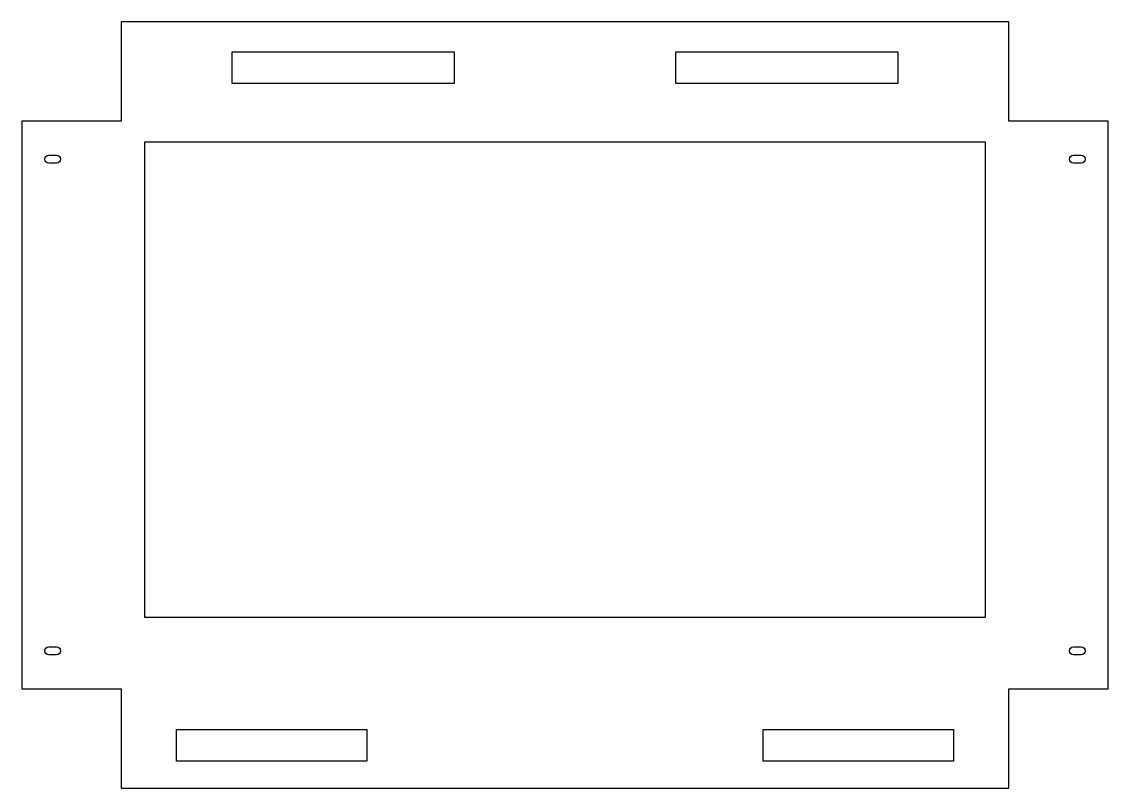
# Model space of a CAD drawing. Header units: millimetres. Extents: x -623 to 63, y -483 to 0.
import ezdxf

# ---------------------------------------------------------------- set-up
doc = ezdxf.new("R2010")
doc.units = ezdxf.units.MM
doc.layers.get('0').update_dxf_attribs({"linetype": 'CONTINUOUS'})

msp = doc.modelspace()

# ---------------------------------------------------------------- linework, layer by layer
for points in [[(0, -420.65), (62.65, -420.65), (62.65, -62.65), (0, -62.65), (0, 0), (-560, 0), (-560, -62.65), (-622.65, -62.65), (-622.65, -420.65), (-560, -420.65), (-560, -483.31), (0, -483.31)], [(-350, -19), (-350, -39), (-490, -39), (-490, -19)], [(-70, -19), (-70, -39), (-210, -39), (-210, -19)], [(-545, -75.65), (-15, -75.65), (-15, -375.65), (-545, -375.65)], [(-525, -466.31), (-525, -446.31), (-405, -446.31), (-405, -466.31)], [(-155, -466.31), (-155, -446.31), (-35, -446.31), (-35, -466.31)]]:
    msp.add_lwpolyline(points, close=True)
for points in [[(-605.65, -84.15), (-600.65, -84.15, -1), (-600.65, -89.15), (-605.65, -89.15, -1)], [(40.65, -84.15), (45.65, -84.15, -1), (45.65, -89.15), (40.65, -89.15, -1)], [(-605.65, -394.15), (-600.65, -394.15, -1), (-600.65, -399.15), (-605.65, -399.15, -1)], [(40.65, -394.15), (45.65, -394.15, -1), (45.65, -399.15), (40.65, -399.15, -1)]]:
    msp.add_lwpolyline(points, format="xyb", close=True)

doc.saveas('drawing.dxf')
